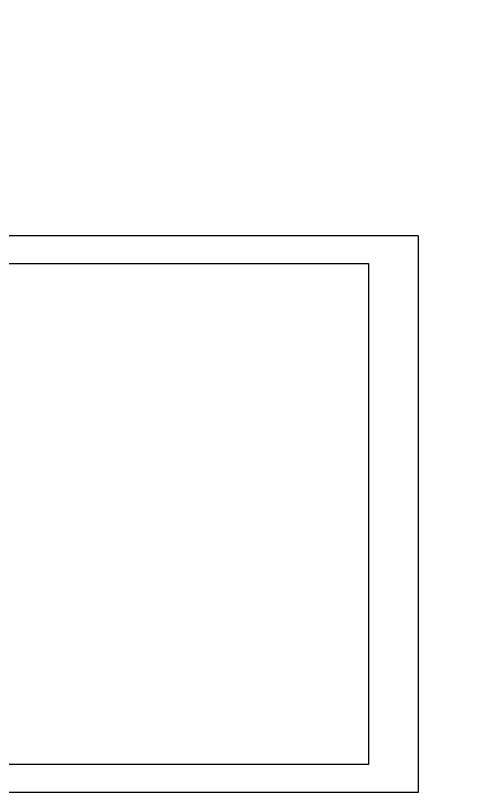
# Model space of a CAD drawing. Header units: inches. Extents: x 21 to 132, y 19 to 196.
# Drawn here: x 65.502 to 67.109, y 51.866 to 54.658 of the extents above; entities that cross this region are included whole.
import ezdxf

# ---------------------------------------------------------------- set-up
doc = ezdxf.new("R2010")
doc.units = ezdxf.units.IN
doc.header["$MEASUREMENT"] = 0
doc.layers.add('fur', color=253, linetype='Continuous')
doc.layers.add('wall', color=7, linetype='Continuous')

msp = doc.modelspace()

# ---------------------------------------------------------------- linework, layer by layer
at = {"layer": 'fur'}
for p, q in [((66.94941, 53.86601), (63.94941, 53.86601)), ((66.94941, 53.86601), (66.94941, 51.86601)), ((66.94941, 51.86601), (63.94941, 51.86601))]:
    msp.add_line(p, q, dxfattribs=at)
msp.add_lwpolyline([(64.61136, 53.76723), (66.77161, 53.76723), (66.77161, 51.96601), (64.08935, 51.96601)], dxfattribs=at)
at = {"layer": 'wall'}
msp.add_arc((78.44941, 23.63068), 33.93095, 63.763698, 116.236302, dxfattribs=at)

doc.saveas('drawing.dxf')
